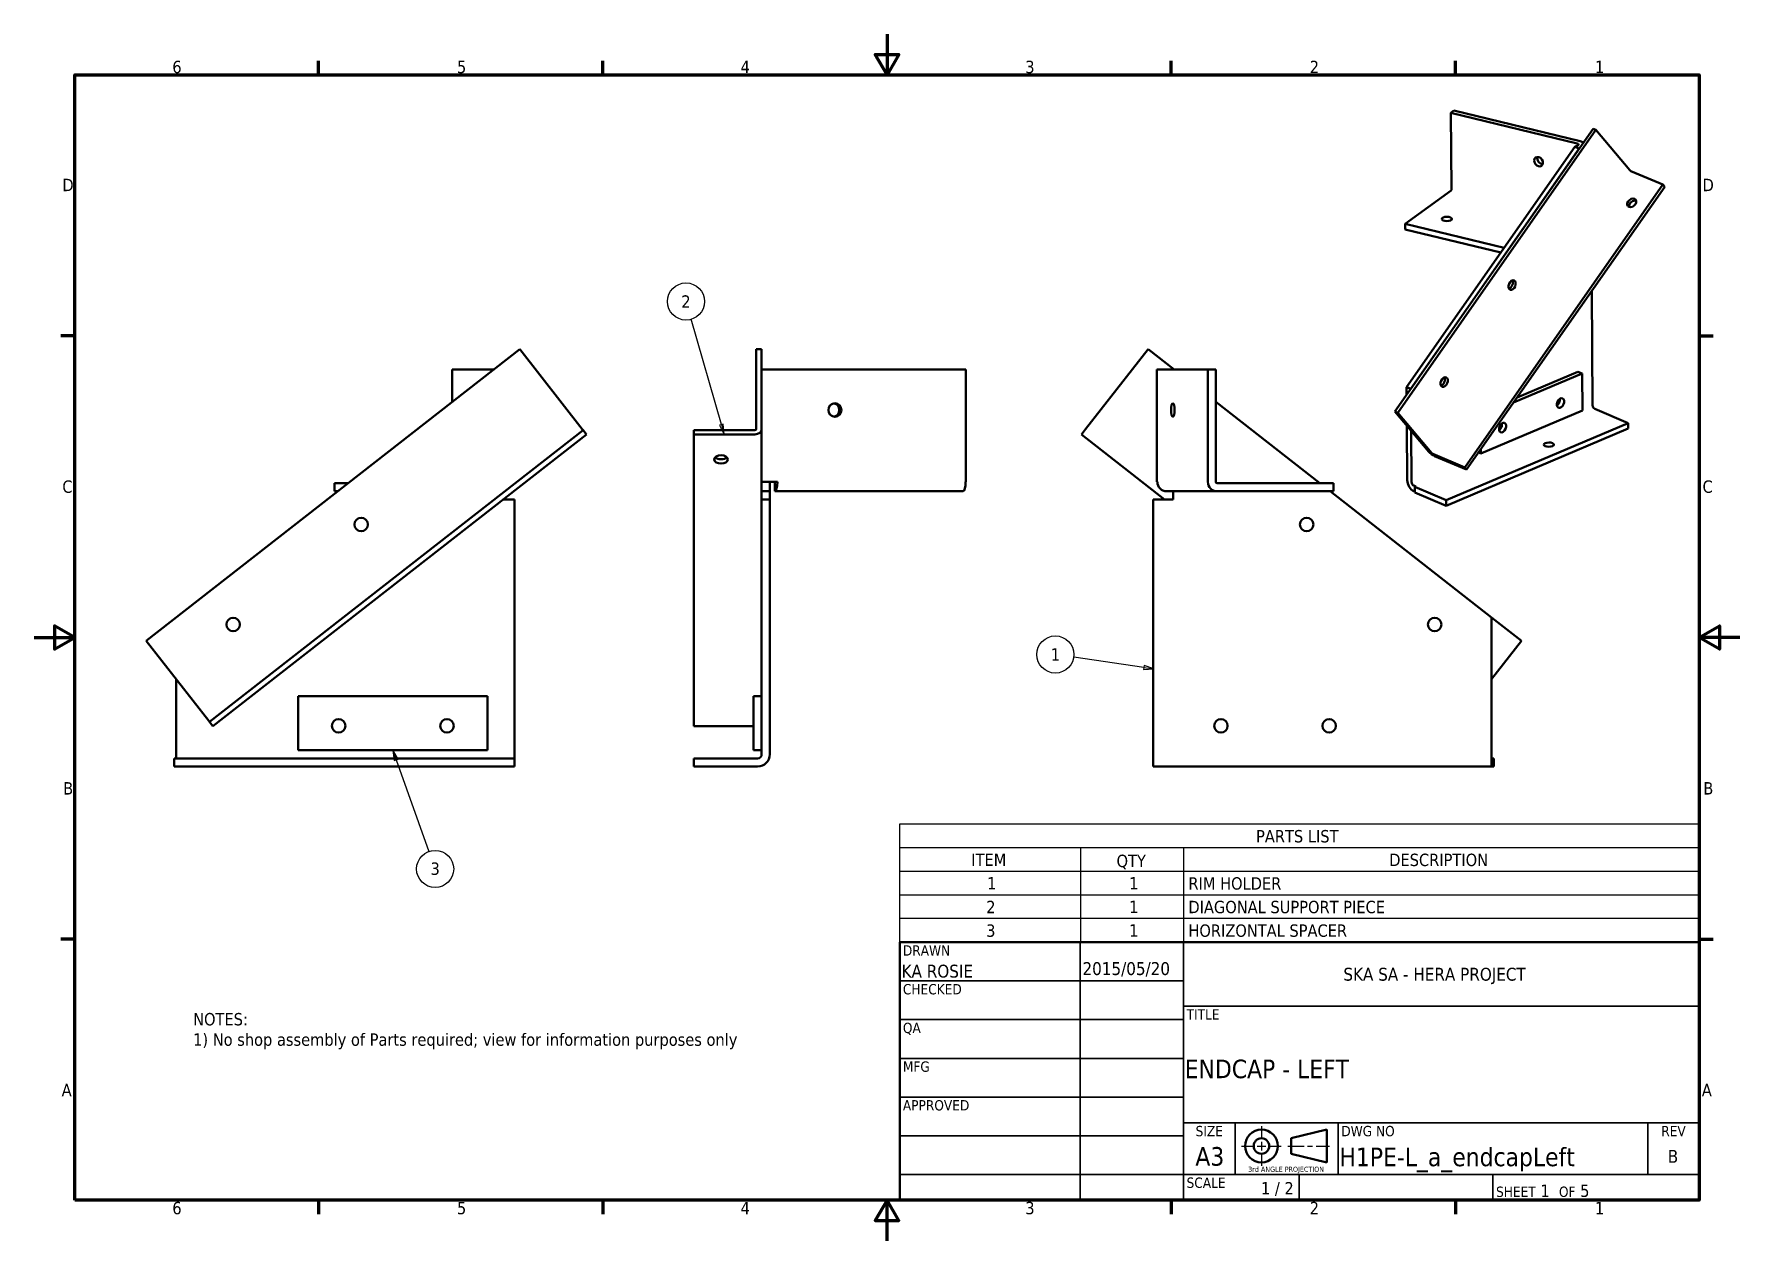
# Model space of a CAD drawing. Header units: millimetres. Extents: x 0 to 840, y 0 to 594.
import ezdxf
from ezdxf.enums import TextEntityAlignment as Align

# ---------------------------------------------------------------- set-up
doc = ezdxf.new("R2010")
doc.units = ezdxf.units.MM
doc.header["$LTSCALE"] = 2
for name, color, linetype, lineweight in [('Border (ANSI)', 7, 'Continuous', 70), ('Sketch Geometry (ANSI)', 7, 'Continuous', 25), ('Symbol (ANSI)', 7, 'Continuous', 25), ('Title (ANSI)', 7, 'Continuous', 50), ('Visible (ANSI)', 7, 'Continuous', 50)]:
    doc.layers.add(name, color=color, linetype=linetype, lineweight=lineweight)
doc.styles.add('Note Text (ANSI)', font='tahoma.ttf')
doc.styles.add('Text Style30', font='tahoma.ttf')
doc.styles.add('Text Style38', font='tahoma.ttf')
doc.styles.add('Text Style39', font='tahoma.ttf')

# ---------------------------------------------------------------- blocks, each defined once
blk = doc.blocks.new('Borders Default Border')
at = {"layer": 'Border (ANSI)'}
for p, q in [((70, 287), (70, 290.45)), ((140, 287), (140, 290.45)), ((280, 287), (280, 290.45)), ((350, 287), (350, 290.45)), ((10, 222.75), (6.55, 222.75)), ((410, 222.75), (413.45, 222.75)), ((10, 74.25), (6.55, 74.25)), ((410, 74.25), (413.45, 74.25)), ((70, 10), (70, 6.55)), ((140, 10), (140, 6.55)), ((280, 10), (280, 6.55)), ((350, 10), (350, 6.55))]:
    blk.add_line(p, q, dxfattribs=at)
at = {"layer": 'Border (ANSI)', "flags": 128}
for points in [[(210, 297), (210, 287), (207.11, 292), (212.89, 292), (210, 287)], [(10, 10), (10, 287), (410, 287), (410, 10), (10, 10)], [(0, 148.5), (10, 148.5), (5, 151.39), (5, 145.61), (10, 148.5)], [(420, 148.5), (410, 148.5), (415, 151.39), (415, 145.61), (410, 148.5)], [(210, 0), (210, 10), (207.11, 5), (212.89, 5), (210, 10)]]:
    blk.add_lwpolyline(points, dxfattribs=at)
at = {"layer": 'Border (ANSI)', "char_height": 3.05, "attachment_point": 7, "style": 'Note Text (ANSI)'}
for s, insert in [('6', (34.03, 287.34)), ('5', (104.11, 287.34)), ('4', (173.94, 287.4)), ('3', (244.05, 287.34)), ('2', (314.08, 287.4)), ('1', (384.31, 287.4)), ('D', (6.96, 258.35)), ('D', (410.81, 258.35)), ('C', (6.95, 184.05)), ('C', (410.8, 184.05)), ('B', (7.15, 109.85)), ('B', (410.99, 109.85)), ('A', (6.78, 35.6)), ('A', (410.63, 35.6)), ('6', (34.03, 6.49)), ('5', (104.11, 6.49)), ('4', (173.94, 6.55)), ('3', (244.05, 6.49)), ('2', (314.08, 6.55)), ('1', (384.31, 6.55))]:
    blk.add_mtext(s, dxfattribs=dict(at, insert=insert))
blk = doc.blocks.new('Title Blocks ANSI - Large')
at = {"layer": 'Title (ANSI)'}
for p, q in [((127, 189.23), (127, 125.73)), ((323.85, 189.23), (127, 189.23)), ((323.85, 125.73), (323.85, 189.23)), ((127, 125.73), (323.85, 125.73))]:
    blk.add_line(p, q, dxfattribs=at)
at = {"layer": 'Title (ANSI)', "lineweight": 35}
for p, q in [((171.45, 125.73), (171.45, 189.23)), ((196.85, 125.73), (196.85, 189.23)), ((127, 179.7), (196.85, 179.7)), ((196.85, 173.48), (323.85, 173.48)), ((127, 170.18), (196.85, 170.18)), ((127, 160.65), (196.85, 160.65)), ((127, 151.13), (196.85, 151.13)), ((323.85, 144.78), (196.85, 144.78)), ((209.55, 132.08), (209.55, 144.78)), ((234.95, 132.08), (234.95, 144.78)), ((311.15, 132.08), (311.15, 144.78)), ((127, 141.6), (196.85, 141.6)), ((196.85, 132.08), (127, 132.08)), ((323.85, 132.08), (196.85, 132.08)), ((225.3, 132.08), (225.3, 125.73)), ((273.05, 132.08), (273.05, 125.73))]:
    blk.add_line(p, q, dxfattribs=at)
at = {"layer": 'Title (ANSI)', "style": 'Text Style38'}
for s, p in [('DRAWN', (127.76, 188.47)), ('CHECKED', (127.76, 178.94)), ('TITLE', (197.61, 172.72)), ('QA', (127.76, 169.42)), ('MFG', (127.76, 159.89)), ('APPROVED', (127.76, 150.37)), ('DWG NO', (235.71, 144.02)), ('SCALE', (197.61, 131.32))]:
    blk.add_text(s, height=2.54, dxfattribs=at).set_placement(p, align=Align.TOP_LEFT)
for s, p in [('SIZE', (203.2, 144.02)), ('REV', (317.5, 144.02))]:
    blk.add_text(s, height=2.54, dxfattribs=at).set_placement(p, align=Align.TOP_CENTER)
at = {"layer": 'Title (ANSI)', "insert": (273.81, 126.49), "char_height": 3.048, "attachment_point": 7, "style": 'Note Text (ANSI)'}
blk.add_mtext('\\fTahoma|b0|i0;\\H2.5400;SHEET\\fTahoma|b0|i0;\\H3.0480; 1  \\fTahoma|b0|i0;\\H2.5400;OF\\fTahoma|b0|i0;\\H3.0480; 5 ', dxfattribs=at)
at = {"layer": 'Title (ANSI)'}
for tag, p, height, style in [('AUTHOR_001', (127.44, 180.53), 3.17, 'Text Style39'), ('CREATION_DATE_001', (171.98, 181.16), 3.17, 'Text Style39'), ('COMPANY_001', (236.22, 179.77), 3.17, 'Text Style39'), ('TITLE_001', (197.15, 155.77), 4.57, 'Text Style30'), ('Sheet_Size_001', (199.78, 134.24), 4.57, 'Text Style30'), ('PART_NUMBER_001', (235.25, 134.11), 4.57, 'Text Style30'), ('REVISION_NUMBER_001', (316.1, 134.94), 3.17, 'Text Style39'), ('Initial_View_Scale_001', (215.92, 127.15), 3.05, 'Note Text (ANSI)')]:
    blk.add_attdef(tag, p, '', height=height, dxfattribs=dict(at, style=style))
at = {"layer": 'Title (ANSI)', "style": 'Text Style39'}
for tag, p in [('CHECKED_BY', (127.76, 170.94)), ('CHECKED_DATE', (172.21, 170.94)), ('MFG_APPROVED_BY', (127.76, 151.89)), ('MFG_APPROVED_DATE', (172.21, 151.89)), ('ENG_APPROVED_BY', (127.76, 142.37)), ('ENG_APPROVAL_DATE', (172.21, 142.37))]:
    blk.add_attdef(tag, text='', height=3.17, dxfattribs=at).set_placement(p, align=Align.BOTTOM_LEFT)
blk = doc.blocks.new('3rd ANGLE PROJECTION')
at = {"layer": 'Sketch Geometry (ANSI)', "lineweight": 25}
for p, q in [((-6.99, 5.75), (-6.99, 2.5)), ((-12.74, 0), (-9.49, 0)), ((-8.24, 0), (-5.74, 0)), ((-6.99, 1.25), (-6.99, -1.25)), ((-4.49, 0), (-1.24, 0)), ((0.64, 0), (5.33, 0)), ((6.33, 0), (7.83, 0)), ((8.83, 0), (12.74, 0)), ((-6.99, -2.5), (-6.99, -5.75))]:
    blk.add_line(p, q, dxfattribs=at)
at = {"layer": 'Sketch Geometry (ANSI)', "lineweight": 50}
for p, q in [((1.62, 2.25), (11.99, 4.75)), ((1.62, 2.25), (1.62, -2.25)), ((11.99, 4.75), (11.99, -4.75)), ((1.62, -2.25), (11.99, -4.75))]:
    blk.add_line(p, q, dxfattribs=at)
for radius in [4.75, 2.25]:
    blk.add_circle((-6.99, 0), radius, dxfattribs=at)
at = {"layer": 'Symbol (ANSI)', "insert": (-10.85, -5.98), "char_height": 1.5, "attachment_point": 1, "style": 'Note Text (ANSI)'}
blk.add_mtext('\\fTahoma|b0|i0;\\H1.5000;3rd ANGLE PROJECTION', dxfattribs=at)
blk = doc.blocks.new('Balloon1')
at = {"layer": 'Symbol (ANSI)'}
for p, q in [((273.22, 141.11), (255.97, 143.65)), ((273.29, 141.6), (273.15, 140.62)), ((273.15, 140.62), (275.68, 140.75)), ((273.22, 141.11), (275.68, 140.75)), ((275.68, 140.75), (273.29, 141.6))]:
    blk.add_line(p, q, dxfattribs=at)
at = {"layer": 'Symbol (ANSI)', "flags": 128}
blk.add_lwpolyline([(273.15, 140.62), (275.68, 140.75), (273.29, 141.6), (273.15, 140.62)], dxfattribs=at)
at = {"layer": 'Symbol (ANSI)'}
blk.add_circle((251.46, 144.32), 4.57, dxfattribs=at)
blk.add_solid([(273.15, 140.62), (275.68, 140.75), (273.29, 141.6), (273.15, 140.62)], dxfattribs=at)
at = {"layer": 'Symbol (ANSI)', "insert": (251.46, 144.32), "char_height": 3.05, "attachment_point": 5, "style": 'Note Text (ANSI)'}
blk.add_mtext('1', dxfattribs=at)
blk = doc.blocks.new('Balloon2')
at = {"layer": 'Symbol (ANSI)'}
for p, q in [((169.21, 200.89), (161.75, 226.82)), ((169.69, 201.03), (168.73, 200.75)), ((168.73, 200.75), (169.91, 198.49)), ((169.21, 200.89), (169.91, 198.49)), ((169.91, 198.49), (169.69, 201.03))]:
    blk.add_line(p, q, dxfattribs=at)
at = {"layer": 'Symbol (ANSI)', "flags": 128}
blk.add_lwpolyline([(168.73, 200.75), (169.91, 198.49), (169.69, 201.03), (168.73, 200.75)], dxfattribs=at)
at = {"layer": 'Symbol (ANSI)'}
blk.add_circle((160.5, 231.19), 4.57, dxfattribs=at)
blk.add_solid([(168.73, 200.75), (169.91, 198.49), (169.69, 201.03), (168.73, 200.75)], dxfattribs=at)
at = {"layer": 'Symbol (ANSI)', "insert": (160.5, 231.19), "char_height": 3.05, "attachment_point": 5, "style": 'Note Text (ANSI)'}
blk.add_mtext('2', dxfattribs=at)
blk = doc.blocks.new('Balloon3')
at = {"layer": 'Symbol (ANSI)'}
for p, q in [((89.15, 118.4), (88.31, 120.75)), ((89.62, 118.57), (88.31, 120.75)), ((88.31, 120.75), (88.68, 118.23)), ((88.68, 118.23), (89.62, 118.57)), ((89.15, 118.4), (97.21, 95.84))]:
    blk.add_line(p, q, dxfattribs=at)
at = {"layer": 'Symbol (ANSI)', "flags": 128}
blk.add_lwpolyline([(89.62, 118.57), (88.31, 120.75), (88.68, 118.23), (89.62, 118.57)], dxfattribs=at)
at = {"layer": 'Symbol (ANSI)'}
blk.add_circle((98.74, 91.54), 4.57, dxfattribs=at)
blk.add_solid([(89.62, 118.57), (88.31, 120.75), (88.68, 118.23), (89.62, 118.57)], dxfattribs=at)
at = {"layer": 'Symbol (ANSI)', "insert": (98.74, 91.57), "char_height": 3.05, "attachment_point": 5, "style": 'Note Text (ANSI)'}
blk.add_mtext('3', dxfattribs=at)
blk = doc.blocks.new('PARTS LIST')
at = {"layer": 'Symbol (ANSI)'}
for p, q in [((410, 102.52), (213.08, 102.52)), ((213.08, 102.52), (213.08, 96.72)), ((410, 102.52), (410, 96.72)), ((410, 96.72), (213.08, 96.72)), ((213.08, 96.72), (213.08, 90.91)), ((257.63, 96.72), (257.63, 90.91)), ((283.02, 96.72), (283.02, 90.91)), ((410, 96.72), (410, 90.91)), ((410, 90.91), (213.08, 90.91)), ((213.08, 90.91), (213.08, 73.5)), ((257.63, 90.91), (257.63, 73.5)), ((283.02, 90.91), (283.02, 73.5)), ((410, 90.91), (410, 73.5)), ((410, 85.11), (213.08, 85.11)), ((410, 79.3), (213.08, 79.3)), ((410, 73.5), (213.08, 73.5))]:
    blk.add_line(p, q, dxfattribs=at)
at = {"layer": 'Symbol (ANSI)', "attachment_point": 7, "style": 'Note Text (ANSI)'}
for s, insert, char_height in [('PARTS LIST', (300.87, 98.01), 3.048), ('ITEM', (230.75, 92.29), 3.048), ('QTY', (266.52, 91.46), 3.048), ('DESCRIPTION', (333.66, 92.19), 3.048), ('1', (234.67, 86.48), 3.05), ('1', (269.64, 86.48), 3.05), ('RIM HOLDER', (284.21, 86.39), 3.048), ('2', (234.43, 80.65), 3.05), ('1', (269.64, 80.68), 3.05), ('DIAGONAL SUPPORT PIECE', (284.21, 80.59), 3.048), ('3', (234.41, 74.78), 3.05), ('1', (269.64, 74.87), 3.05), ('HORIZONTAL SPACER', (284.21, 74.78), 3.048)]:
    blk.add_mtext(s, dxfattribs=dict(at, insert=insert, char_height=char_height))

msp = doc.modelspace()

# ---------------------------------------------------------------- linework, layer by layer
at = {"layer": 'Visible (ANSI)'}
for p, q in [((699.21, 556.37), (697.68, 555.26)), ((697.68, 555.26), (759.82, 540.16)), ((698, 517.68), (697.68, 555.26)), ((761.34, 541.27), (699.21, 556.37)), ((767.67, 547.42), (670.11, 408.19)), ((671.51, 407.59), (769.07, 546.82)), ((769.07, 546.82), (767.67, 547.42)), ((769.07, 546.82), (785.78, 527.03)), ((758.76, 538.59), (675.82, 420.22)), ((677.92, 419.33), (760.86, 537.7)), ((760.11, 539.16), (758.76, 538.59)), ((760.86, 537.7), (758.76, 538.59)), ((802.11, 519.92), (786.35, 526.62)), ((675.15, 500.63), (697.75, 517.04)), ((704.55, 380.69), (802.11, 519.92)), ((705.44, 379.64), (803, 518.87)), ((802.11, 519.92), (803, 518.87)), ((675.18, 497.91), (675.15, 500.63)), ((723.87, 488.79), (675.15, 500.63)), ((675.18, 497.91), (722.24, 486.47)), ((767.02, 467.51), (767.5, 411.35)), ((55.24, 295.34), (239.11, 439)), ((239.11, 439), (269.89, 399.6)), ((355.62, 439), (358.28, 439)), ((355.62, 439), (355.62, 399.6)), ((358.28, 399.6), (358.28, 439)), ((517.82, 399.6), (548.6, 439)), ((548.6, 439), (561.44, 428.97)), ((205.84, 428.97), (226.27, 428.97)), ((205.84, 413), (205.84, 428.97)), ((365.84, 428.97), (358.28, 428.97)), ((365.84, 428.97), (458.74, 428.97)), ((458.74, 428.97), (458.74, 373.64)), ((553.12, 428.97), (552.91, 428.97)), ((552.91, 373.64), (552.91, 428.97)), ((553.12, 428.97), (578.01, 428.97)), ((578.01, 428.97), (578.01, 373.64)), ((578.01, 428.97), (581.88, 428.97)), ((581.88, 373.64), (581.88, 428.97)), ((675.82, 420.22), (675.85, 416.37)), ((677.92, 419.33), (675.82, 420.22)), ((762.3, 426.91), (728.55, 412.62)), ((730.33, 415.16), (760.2, 427.8)), ((762.3, 426.91), (760.2, 427.8)), ((762.45, 408.8), (762.3, 426.91)), ((581.88, 413), (633.11, 372.97)), ((670.11, 408.19), (686.81, 388.4)), ((671.51, 407.59), (670.11, 408.19)), ((688.22, 387.8), (671.51, 407.59)), ((712.51, 387.65), (762.45, 408.8)), ((768.56, 409.55), (785.02, 402.55)), ((86.43, 255.42), (270.3, 399.07)), ((88.08, 253.32), (271.95, 396.97)), ((270.3, 399.07), (269.89, 399.6)), ((270.3, 399.07), (271.95, 396.97)), ((324.95, 399.07), (354.95, 399.07)), ((324.95, 399.07), (324.95, 396.97)), ((324.95, 396.97), (354.95, 396.97)), ((324.95, 253.32), (324.95, 396.97)), ((358.28, 399.6), (358.28, 365.93)), ((517.82, 399.6), (515.77, 396.97)), ((556.73, 364.97), (515.77, 396.97)), ((675.98, 401.24), (676.21, 374.48)), ((678.31, 373.59), (678.09, 398.73)), ((785.02, 402.55), (695.29, 364.56)), ((785.05, 399.83), (695.32, 361.84)), ((785.05, 399.83), (785.02, 402.55)), ((704.55, 380.69), (688.79, 387.39)), ((712.51, 387.65), (711.39, 388.12)), ((712.49, 389.69), (712.51, 387.65)), ((689.68, 386.34), (705.44, 379.64)), ((704.55, 380.69), (705.44, 379.64)), ((147.88, 368.97), (147.88, 372.97)), ((154.6, 372.97), (147.88, 372.97)), ((365.84, 373.64), (358.28, 373.64)), ((362.28, 373.64), (362.28, 368.97)), ((364.8, 372.97), (364.8, 368.97)), ((365.84, 373.64), (366.01, 373.64)), ((553.12, 373.64), (552.91, 373.64)), ((553.12, 373.64), (553.16, 373.64)), ((639.83, 372.97), (582.52, 372.97)), ((639.83, 368.97), (639.83, 372.97)), ((679.37, 371.79), (680.42, 371.34)), ((680.42, 371.34), (679.88, 371.11)), ((679.88, 371.11), (679.9, 368.39)), ((695.29, 364.56), (679.88, 371.11)), ((147.88, 368.97), (149.48, 368.97)), ((236.62, 364.97), (230.99, 364.97)), ((236.62, 364.97), (236.62, 239.5)), ((362.28, 368.97), (358.28, 368.97)), ((358.28, 364.97), (358.28, 365.93)), ((362.28, 364.97), (358.28, 364.97)), ((358.28, 364.97), (358.28, 239.5)), ((362.28, 368.97), (362.28, 364.97)), ((362.28, 239.5), (362.28, 364.97)), ((364.8, 368.97), (457.53, 368.97)), ((560.91, 364.97), (551.09, 364.97)), ((551.09, 239.5), (551.09, 364.97)), ((557.67, 368.97), (582.52, 368.97)), ((560.91, 368.97), (560.91, 364.97)), ((582.52, 368.97), (639.83, 368.97)), ((638.23, 368.97), (717.76, 306.84)), ((679.9, 368.86), (679.39, 369.07)), ((695.32, 361.84), (679.9, 368.39)), ((695.32, 361.84), (695.29, 364.56)), ((717.76, 306.84), (717.76, 239.5)), ((717.76, 306.84), (732.47, 295.34)), ((86.02, 255.94), (55.24, 295.34)), ((732.47, 295.34), (717.76, 276.52)), ((69.95, 239.5), (69.95, 276.52)), ((223.28, 268.17), (129.95, 268.17)), ((129.95, 268.17), (129.95, 241.5)), ((223.28, 241.5), (223.28, 268.17)), ((354.28, 241.5), (354.28, 268.17)), ((354.28, 268.17), (358.28, 268.17)), ((86.43, 255.42), (86.02, 255.94)), ((86.43, 255.42), (88.08, 253.32)), ((354.28, 253.32), (324.95, 253.32)), ((236.62, 237.5), (68.94, 237.5)), ((68.94, 233.5), (68.94, 237.5)), ((69.95, 239.5), (69.95, 237.5)), ((129.95, 241.5), (223.28, 241.5)), ((236.62, 239.5), (236.62, 237.5)), ((236.62, 233.5), (236.62, 237.5)), ((356.28, 237.5), (324.95, 237.5)), ((324.95, 233.5), (324.95, 237.5)), ((354.28, 241.5), (358.28, 241.5)), ((551.09, 233.5), (551.09, 239.5)), ((717.76, 233.5), (717.76, 239.5)), ((717.76, 237.5), (718.78, 237.5)), ((718.78, 237.5), (718.78, 233.5)), ((236.62, 233.5), (68.94, 233.5)), ((356.28, 233.5), (324.95, 233.5)), ((551.09, 233.5), (717.76, 233.5)), ((718.78, 233.5), (717.76, 233.5))]:
    msp.add_line(p, q, dxfattribs=at)
for centre in [(161.07, 352.64), (626.65, 352.64), (98.02, 303.39), (689.69, 303.39), (149.95, 253.5), (203.28, 253.5), (584.43, 253.5), (637.76, 253.5)]:
    msp.add_circle(centre, 3.33, dxfattribs=at)
for radius in [2, 6]:
    msp.add_arc((356.28, 239.5), radius, 270, 0, dxfattribs=at)
for centre, major_axis, ratio, start_param, end_param in [((759.06, 539.61), (1.5, 0.01), 0.423998, 5.485039, 7.317634), ((759.06, 539.61), (-4.5, -0.04), 0.423998, 3.681414, 4.176042), ((742.39, 532.32), (1.47, -2.02), 0.778491, 3.646525, 5.778253), ((786.13, 526.89), (-0.409, 0.287), 0.237129, 0.730917, 2.301713), ((697.75, 517.49), (-0.118, -0.486), 0.462794, 0.498719, 2.069516), ((787.63, 509.91), (1.91, 1.61), 0.723327, 0.391797, 2.749795), ((726.41, 471.08), (-0.98, -2.3), 0.648512, 0.488733, 2.65286), ((726.41, 471.08), (0.98, 2.3), 0.648512, 3.630326, 5.794452), ((692.96, 423.34), (-0.98, -2.3), 0.648512, 0.488733, 2.65286), ((692.96, 423.34), (0.98, 2.3), 0.648512, 3.630326, 5.794452), ((393.31, 408.97), (0, -3.33), 0.965926, 0.16147, 2.980122), ((749.58, 413.31), (-0.98, -2.3), 0.648512, 0.781382, 2.36021), ((749.58, 413.31), (0.98, 2.3), 0.648512, 3.922975, 5.501803), ((768.55, 410.9), (0.58, -1.38), 0.632185, 4.133347, 5.704143), ((354.95, 399.6), (3.33, 0), 0.788011, 4.712389, 6.283185), ((354.95, 399.6), (0.667, 0), 0.788011, 4.712389, 6.283185), ((721.04, 401.22), (-0.98, -2.3), 0.648512, 0.781382, 2.36021), ((721.04, 401.22), (0.98, 2.3), 0.648512, 3.922975, 5.501803), ((688.57, 387.66), (2.05, -1.43), 0.237129, 3.872509, 5.443305), ((688.57, 387.66), (-0.409, 0.287), 0.237129, 0.730917, 2.301713), ((338.28, 386.76), (3.33, 0), 0.615661, 3.679077, 5.745701), ((364.8, 373.64), (0, -0.667), 0.258819, 0, 1.570796), ((364.8, 373.64), (0, -4.67), 0.258819, 0, 1.570796), ((457.53, 373.64), (0, -4.67), 0.258819, 0, 1.570796), ((557.67, 373.64), (0, -4.67), 0.965926, 4.712389, 6.283185), ((582.52, 373.64), (0, -4.67), 0.965926, 4.712389, 6.283185), ((582.52, 373.64), (0, -0.667), 0.965926, 4.712389, 6.283185), ((679.36, 373.14), (1.75, -4.14), 0.632185, 4.133347, 5.704143), ((679.36, 373.14), (0.58, -1.38), 0.632185, 4.133347, 5.704143)]:
    msp.add_ellipse(centre, major_axis=major_axis, ratio=ratio, start_param=start_param, end_param=end_param, dxfattribs=at)
for centre, major_axis, ratio in [((740.87, 531.21), (-1.47, 2.02), 0.778491), ((786.74, 510.97), (-1.91, -1.61), 0.723327), ((695.69, 503.02), (-2.5, -0.02), 0.423998), ((727.81, 470.49), (-0.98, -2.3), 0.648512), ((694.36, 422.75), (-0.98, -2.3), 0.648512), ((394.35, 408.97), (0, 3.33), 0.965926), ((560.76, 408.97), (0, 3.33), 0.258819), ((751.68, 412.41), (0.98, 2.3), 0.648512), ((723.14, 400.33), (0.98, 2.3), 0.648512), ((338.28, 384.66), (3.33, 0), 0.615661), ((745.91, 391.93), (-2.5, -0.02), 0.423998)]:
    msp.add_ellipse(centre, major_axis=major_axis, ratio=ratio, dxfattribs=at)

# ---------------------------------------------------------------- block references
for name, p, xscale, yscale, zscale in [('Borders Default Border', (0, 0), 2, 2, 2), ('3rd ANGLE PROJECTION', (616.29, 46.69), 1.7, 1.7, 1.7)]:
    msp.add_blockref(name, p, dxfattribs=dict(xscale=xscale, yscale=yscale, zscale=zscale))
at = {"xscale": 2, "yscale": 2, "zscale": 2}
msp.add_blockref('Title Blocks ANSI - Large', (172.3, -231.46), dxfattribs=at).add_auto_attribs({'AUTHOR_001': 'KA ROSIE', 'CREATION_DATE_001': '2015/05/20', 'PART_NUMBER_001': 'H1PE-L_a_endcapLeft', 'TITLE_001': 'ENDCAP - LEFT', 'Sheet_Size_001': 'A3', 'COMPANY_001': 'SKA SA - HERA PROJECT', 'REVISION_NUMBER_001': 'B', 'Initial_View_Scale_001': '1 / 2'})
at = {"layer": 'Symbol (ANSI)', "xscale": 2, "yscale": 2, "zscale": 2}
for name in ['Balloon2', 'Balloon1', 'Balloon3', 'PARTS LIST']:
    msp.add_blockref(name, (0, 0), dxfattribs=at)

# ---------------------------------------------------------------- texts
at = {"layer": 'Symbol (ANSI)', "insert": (78.3, 112.17), "char_height": 6.096, "width": 275.7872, "attachment_point": 1, "line_spacing_factor": 0.987884, "style": 'Note Text (ANSI)'}
msp.add_mtext('{\\fTahoma|b0|i0;NOTES:\\P\\fTahoma|b0|i0;1) No shop assembly of Parts required; view for information purposes only}', dxfattribs=at)

doc.saveas('drawing.dxf')
